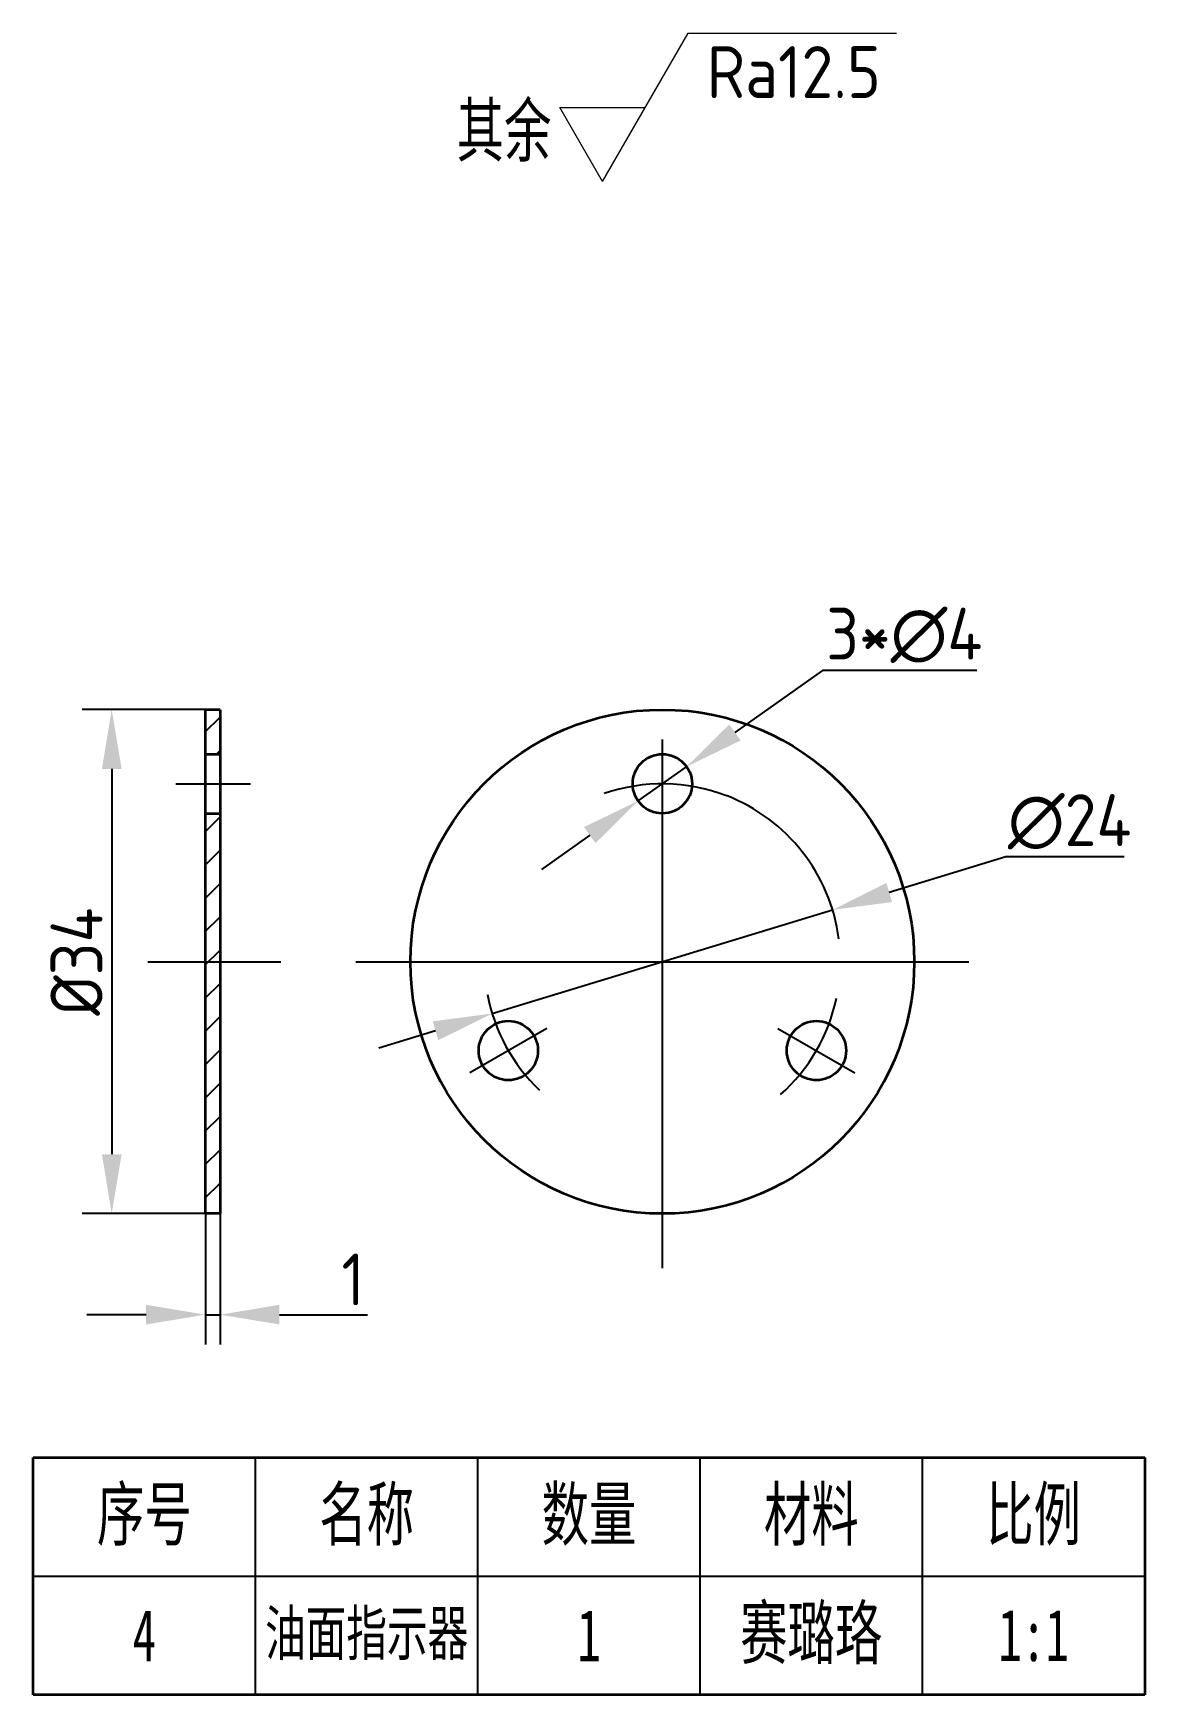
# Model space of a CAD drawing. Header units: millimetres. Extents: x 2422 to 2497, y 2216 to 2329.
import ezdxf

# ---------------------------------------------------------------- set-up
doc = ezdxf.new("R2010")
doc.units = ezdxf.units.MM
doc.linetypes.add('CENTERX2', pattern=[101.6, 63.5, -12.7, 12.7, -12.7])
for name, color, linetype in [('中心线', 1, 'CENTERX2'), ('标注', 3, 'Continuous'), ('细实线', 7, 'Continuous')]:
    doc.layers.add(name, color=color, linetype=linetype)
doc.layers.add('粗实线', color=7, linetype='Continuous', lineweight=35)
doc.styles.add('ISOCP', font='isocp.shx', dxfattribs={"height": 3.5})
doc.styles.add('仿宋', font='simfang.ttf', dxfattribs={"width": 0.67, "height": 3.5})
doc.styles.add('长仿宋体', font='simfang.ttf', dxfattribs={"width": 0.67, "height": 3.5})
doc.dimstyles.new('ISO-25$0', dxfattribs={"dimtxt": 3.5, "dimasz": 4, "dimexe": 2, "dimexo": 0, "dimtad": 1, "dimtoh": 1, "dimdsep": 46, "dimtxsty": 'ISOCP', "dimcen": 2.5, "dimadec": 0, "dimazin": 0, "dimtfac": 1, "dimtmove": 0, "dimatfit": 3, "dimfxl": 1, "dimtfill": 1, "dimarcsym": 0})
doc.dimstyles.new('ISO-25$3', dxfattribs={"dimtxt": 3.5, "dimasz": 4, "dimexe": 2, "dimexo": 0, "dimtad": 1, "dimtoh": 1, "dimdsep": 46, "dimtxsty": 'ISOCP', "dimcen": 2.5, "dimadec": 0, "dimazin": 0, "dimtfac": 1, "dimtmove": 0, "dimatfit": 3, "dimfxl": 1, "dimtfill": 1, "dimarcsym": 0})

# ---------------------------------------------------------------- blocks, each defined once
blk = doc.blocks.new('去除表面')
at = {"layer": '标注', "lineweight": 0}
for p, q in [((0, 0), (5.77, 10)), ((0, 0), (-2.89, 5)), ((-2.89, 5), (2.89, 5))]:
    blk.add_line(p, q, dxfattribs=at)
blk = doc.blocks.new('去除材料')
at = {"layer": '粗实线', "color": 3, "lineweight": 0}
blk.add_line((5.77, 10), (19.84, 10), dxfattribs=at)
blk.add_blockref('去除表面', (0, 0), dxfattribs=at)
blk = doc.blocks.new('RA12.5NEW')
at = {"color": 3, "lineweight": 35}
blk.add_blockref('去除材料', (0, 0), dxfattribs=at)
at = {"color": 3, "lineweight": 0, "insert": (7.03, 9.13), "char_height": 3.5, "attachment_point": 1, "style": 'ISOCP'}
blk.add_mtext_dynamic_manual_height_columns('Ra12.5', width=14.0667, gutter_width=17.5, heights=[0], dxfattribs=at)
blk = doc.blocks.new('*D11')
at = {"layer": 'Defpoints', "color": 0, "transparency": 16777216}
for p in [(2465.77, 2279.11), (2462.5, 2276.8)]:
    blk.add_point(p, dxfattribs=at)
at = {"layer": '标注', "color": 0, "lineweight": -2, "transparency": 16777216}
for p, q in [((2474.94, 2285.6), (2469.03, 2281.42)), ((2485.36, 2285.6), (2474.94, 2285.6)), ((2462.5, 2276.8), (2465.77, 2279.11)), ((2459.24, 2274.49), (2455.97, 2272.18))]:
    blk.add_line(p, q, dxfattribs=at)
at = {"layer": '标注', "color": 0, "transparency": 16777216}
for points in [[(2468.65, 2281.96), (2469.42, 2280.88), (2465.77, 2279.11)], [(2458.85, 2275.04), (2459.62, 2273.95), (2462.5, 2276.8)]]:
    blk.add_solid(points, dxfattribs=at)
at = {"layer": '标注', "color": 0, "transparency": 16777216, "insert": (2480.46, 2287.97), "char_height": 3.5, "attachment_point": 5, "style": 'ISOCP', "bg_fill": 3, "box_fill_scale": 1.1, "bg_fill_color": 256, "bg_fill_true_color": 13158600, "bg_fill_transparency": 0}
blk.add_mtext('3*∅4', dxfattribs=at)
blk = doc.blocks.new('*D12')
at = {"layer": 'Defpoints', "color": 0, "transparency": 16777216}
for p in [(2475.61, 2269.45), (2452.66, 2262.46)]:
    blk.add_point(p, dxfattribs=at)
at = {"layer": '标注', "color": 0, "lineweight": -2, "transparency": 16777216}
for p, q in [((2487.32, 2273.02), (2479.44, 2270.62)), ((2495.29, 2273.02), (2487.32, 2273.02)), ((2452.66, 2262.46), (2475.61, 2269.45)), ((2448.83, 2261.29), (2445, 2260.13))]:
    blk.add_line(p, q, dxfattribs=at)
blk.add_arc((2464.14, 2265.96), 12, 7.3931, 68.9147, dxfattribs=at)
at = {"layer": '标注', "color": 0, "transparency": 16777216}
for points in [[(2479.25, 2271.26), (2479.64, 2269.98), (2475.61, 2269.45)], [(2448.64, 2261.93), (2449.02, 2260.66), (2452.66, 2262.46)]]:
    blk.add_solid(points, dxfattribs=at)
at = {"layer": '标注', "color": 0, "transparency": 16777216, "insert": (2491.62, 2275.39), "char_height": 3.5, "attachment_point": 5, "style": 'ISOCP', "bg_fill": 3, "box_fill_scale": 1.1, "bg_fill_color": 256, "bg_fill_true_color": 13158600, "bg_fill_transparency": 0}
blk.add_mtext('∅24', dxfattribs=at)
blk = doc.blocks.new('*D13')
at = {"layer": 'Defpoints', "color": 0, "transparency": 16777216}
for p in [(2433.8, 2282.96), (2426.98, 2248.96), (2433.3, 2248.96)]:
    blk.add_point(p, dxfattribs=at)
at = {"layer": '标注', "color": 0, "lineweight": -2, "transparency": 16777216}
for p, q in [((2433.8, 2282.96), (2424.98, 2282.96)), ((2426.98, 2278.96), (2426.98, 2252.96)), ((2433.3, 2248.96), (2424.98, 2248.96))]:
    blk.add_line(p, q, dxfattribs=at)
at = {"layer": '标注', "color": 0, "transparency": 16777216}
for points in [[(2426.32, 2278.96), (2427.65, 2278.96), (2426.98, 2282.96)], [(2426.32, 2252.96), (2427.65, 2252.96), (2426.98, 2248.96)]]:
    blk.add_solid(points, dxfattribs=at)
at = {"layer": '标注', "color": 0, "transparency": 16777216, "insert": (2424.61, 2265.96), "char_height": 3.5, "attachment_point": 5, "rotation": 90, "style": 'ISOCP', "bg_fill": 3, "box_fill_scale": 1.1, "bg_fill_color": 256, "bg_fill_true_color": 13158600, "bg_fill_transparency": 0}
blk.add_mtext('%%C34', dxfattribs=at)
blk = doc.blocks.new('*D14')
at = {"layer": 'Defpoints', "color": 0, "transparency": 16777216}
for p in [(2433.3, 2248.96), (2434.3, 2248.96), (2434.3, 2242.14)]:
    blk.add_point(p, dxfattribs=at)
at = {"layer": '标注', "color": 0, "lineweight": -2, "transparency": 16777216}
for p, q in [((2433.3, 2248.96), (2433.3, 2240.14)), ((2434.3, 2248.96), (2434.3, 2240.14)), ((2429.3, 2242.14), (2425.3, 2242.14)), ((2433.3, 2242.14), (2434.3, 2242.14)), ((2438.3, 2242.14), (2444.25, 2242.14))]:
    blk.add_line(p, q, dxfattribs=at)
at = {"layer": '标注', "color": 0, "transparency": 16777216}
for points in [[(2429.3, 2242.81), (2429.3, 2241.48), (2433.3, 2242.14)], [(2438.3, 2242.81), (2438.3, 2241.48), (2434.3, 2242.14)]]:
    blk.add_solid(points, dxfattribs=at)
at = {"layer": '标注', "color": 0, "transparency": 16777216, "insert": (2443.27, 2244.52), "char_height": 3.5, "attachment_point": 5, "style": 'ISOCP', "bg_fill": 3, "box_fill_scale": 1.1, "bg_fill_color": 256, "bg_fill_true_color": 13158600, "bg_fill_transparency": 0}
blk.add_mtext('1', dxfattribs=at)
blk = doc.blocks.new('小明细框')
at = {"lineweight": 35}
for p, q in [((-75, 0), (-75, 16)), ((-75, 16), (0, 16)), ((0, 16), (0, 0)), ((0, 0), (-75, 0))]:
    blk.add_line(p, q, dxfattribs=at)
at = {"lineweight": -3}
for p, q in [((-60, 0), (-60, 16)), ((-45, 0), (-45, 16)), ((-30, 0), (-30, 16)), ((-15, 0), (-15, 16)), ((-75, 8), (0, 8))]:
    blk.add_line(p, q, dxfattribs=at)
at = {"lineweight": 35, "char_height": 3.5, "attachment_point": 5, "style": '仿宋'}
for s, insert in [('\\pxqc;序号', (-67.5, 12)), ('\\pxqc;名称', (-52.5, 12)), ('\\pxqc;数量', (-37.5, 12)), ('\\pxqc;材料', (-22.5, 12)), ('\\pxqc;比例', (-7.5, 12))]:
    blk.add_mtext_dynamic_manual_height_columns(s, width=15, gutter_width=17.5, heights=[0], dxfattribs=dict(at, insert=insert))

msp = doc.modelspace()

# ---------------------------------------------------------------- hatches: boundary and pattern name
at = {"layer": '细实线', "transparency": 33554687}
h = msp.add_hatch(dxfattribs=at)
h.set_pattern_fill('ANSI31', color=256, scale=0.5)
h.set_pattern_definition([(45, (-157.503, 215.9963), (-1.122532, 1.122532), [])])
h.paths.add_polyline_path([(2434.298, 2282.956), (2433.298, 2282.956), (2433.298, 2279.956), (2434.298, 2279.956)])
h.paths.add_polyline_path([(2434.298, 2275.956), (2433.298, 2275.956), (2433.298, 2265.956), (2434.298, 2265.956)])
h.paths.add_polyline_path([(2434.298, 2265.956), (2433.298, 2265.956), (2433.298, 2248.956), (2434.298, 2248.956)])

# ---------------------------------------------------------------- linework, layer by layer
at = {"layer": '中心线'}
for p, q in [((2464.136, 2245.279), (2464.136, 2280.956)), ((2431.308, 2277.956), (2436.344, 2277.956)), ((2429.43, 2265.956), (2438.394, 2265.956)), ((2443.459, 2265.956), (2484.812, 2265.956)), ((2456.341, 2261.456), (2451.145, 2258.456)), ((2471.93, 2261.456), (2477.126, 2258.456))]:
    msp.add_line(p, q, dxfattribs=at)
for start, end in [(68.91466, 109.09765), (190.62553, 226.28172), (311.67301, 348.1725)]:
    msp.add_arc((2464.136, 2265.956), 12, start, end, dxfattribs=at)
at = {"layer": '粗实线'}
for p, q in [((2433.298, 2282.956), (2433.298, 2248.956)), ((2434.298, 2282.956), (2433.298, 2282.956)), ((2434.298, 2282.956), (2434.298, 2248.956)), ((2433.298, 2279.956), (2434.298, 2279.956)), ((2433.298, 2275.956), (2434.298, 2275.956)), ((2434.298, 2248.956), (2433.298, 2248.956))]:
    msp.add_line(p, q, dxfattribs=at)
for centre, radius in [((2464.136, 2265.956), 17), ((2464.136, 2277.956), 2), ((2453.743, 2259.956), 2), ((2474.528, 2259.956), 2)]:
    msp.add_circle(centre, radius, dxfattribs=at)

# ---------------------------------------------------------------- block references
at = {"layer": '细实线'}
for name, p in [('RA12.5NEW', (2460.1, 2318.593)), ('小明细框', (2496.686, 2216.499))]:
    msp.add_blockref(name, p, dxfattribs=at)

# ---------------------------------------------------------------- texts
for s, width, heights, insert, char_height, attachment_point, style in [('{\\C3;其余}', 7.98759, [0], (2450.256, 2323.808), 3.5, 1, '长仿宋体'), ('\\pxqc;赛璐珞', 15, [0], (2474.186, 2220.499), 3.5, 5, '长仿宋体'), ('4', 15, [3.54], (2429.186, 2220.499), 3.5, 5, '长仿宋体'), ('油面指示器', 15, [0], (2444.186, 2220.499), 3, 5, '长仿宋体'), ('\\pxqc;1', 15, [0], (2459.186, 2220.499), 3.5, 5, '仿宋'), ('\\pxqc;1:1', 15, [0], (2489.186, 2220.499), 3.5, 5, '长仿宋体')]:
    msp.add_mtext_dynamic_manual_height_columns(s, width=width, gutter_width=17.5, heights=heights, dxfattribs=dict(at, insert=insert, char_height=char_height, attachment_point=attachment_point, style=style))

# ---------------------------------------------------------------- next in the draw order: dimensions: what is measured, and where the dimension line sits
at = {"layer": '标注'}
dim = msp.add_diameter_dim_2p(p1=(2462.503, 2276.801), p2=(2465.769, 2279.111), text='3*<>', dimstyle='ISO-25$3', dxfattribs=at)
dim.commit()
dim.dimension.update_dxf_attribs({"geometry": '*D11', "text_midpoint": (2480.463, 2285.596), "dimtype": 163})
dim = msp.add_linear_dim(base=(2426.982, 2248.956), p1=(2433.798, 2282.956), p2=(2433.298, 2248.956), angle=90, text='%%C<>', dimstyle='ISO-25$0', dxfattribs=at)
dim.commit()
dim.dimension.update_dxf_attribs({"geometry": '*D13', "text_midpoint": (2424.607, 2265.956)})

# ---------------------------------------------------------------- next in the draw order: dimensions: what is measured, and where the dimension line sits
dim = msp.add_diameter_dim_2p(p1=(2452.657, 2262.459), p2=(2475.615, 2269.453), dimstyle='ISO-25$3', dxfattribs=at)
dim.commit()
dim.dimension.update_dxf_attribs({"geometry": '*D12', "text_midpoint": (2491.617, 2273.017), "dimtype": 163})
dim = msp.add_linear_dim(base=(2434.298, 2242.142), p1=(2433.298, 2248.956), p2=(2434.298, 2248.956), dimstyle='ISO-25$0', dxfattribs=at)
dim.commit()
dim.dimension.update_dxf_attribs({"geometry": '*D14', "text_midpoint": (2443.273, 2244.517)})

doc.saveas('drawing.dxf')
